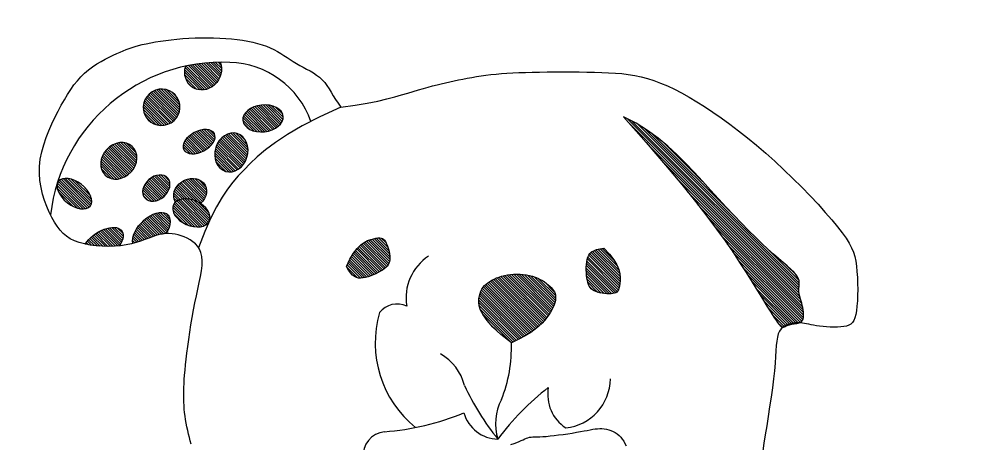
# Model space of a CAD drawing. Header units: millimetres. Extents: x 30176 to 68715, y 55479 to 72995.
# Drawn here: x 48033.7 to 48409.3, y 57628.6 to 57794 of the extents above; entities that cross this region are included whole.
import ezdxf

# ---------------------------------------------------------------- set-up
doc = ezdxf.new("R2010")
doc.units = ezdxf.units.MM

# ---------------------------------------------------------------- blocks, each defined once
blk = doc.blocks.new('A$C7F2A1D0A')
for p, q in [((1243.39, 893.7), (1245.54, 893.96)), ((1245.54, 893.96), (1247.77, 894.2)), ((1247.77, 894.2), (1250.07, 894.39)), ((1250.07, 894.39), (1252.42, 894.55)), ((1252.42, 894.55), (1254.81, 894.66)), ((1254.81, 894.66), (1257.22, 894.72)), ((1257.22, 894.72), (1259.64, 894.73)), ((1259.64, 894.73), (1262.04, 894.69)), ((1262.04, 894.69), (1264.42, 894.61)), ((1264.42, 894.61), (1266.75, 894.47)), ((1266.75, 894.47), (1269.03, 894.28)), ((1269.03, 894.28), (1271.23, 894.03)), ((1271.23, 894.03), (1273.34, 893.73)), ((1226.85, 889.66), (1228.02, 890.13)), ((1228.02, 890.13), (1229.17, 890.57)), ((1229.17, 890.57), (1230.33, 890.97)), ((1230.33, 890.97), (1231.55, 891.34)), ((1231.55, 891.34), (1232.85, 891.7)), ((1232.85, 891.7), (1234.27, 892.06)), ((1234.27, 892.06), (1235.84, 892.41)), ((1235.84, 892.41), (1237.55, 892.75)), ((1237.55, 892.75), (1239.38, 893.08)), ((1239.38, 893.08), (1241.34, 893.4)), ((1241.34, 893.4), (1243.39, 893.7)), ((1273.34, 893.73), (1275.38, 893.37)), ((1275.38, 893.37), (1277.32, 892.96)), ((1277.32, 892.96), (1279.17, 892.5)), ((1279.17, 892.5), (1280.92, 891.98)), ((1280.92, 891.98), (1282.58, 891.4)), ((1282.58, 891.4), (1284.12, 890.77)), ((1284.12, 890.77), (1285.56, 890.09)), ((1285.56, 890.09), (1286.91, 889.36)), ((1218.2, 885.49), (1219.82, 886.38)), ((1219.82, 886.38), (1221.4, 887.18)), ((1221.4, 887.18), (1222.91, 887.9)), ((1222.91, 887.9), (1224.33, 888.55)), ((1224.33, 888.55), (1225.63, 889.13)), ((1225.63, 889.13), (1226.85, 889.66)), ((1286.91, 889.36), (1288.2, 888.6)), ((1288.2, 888.6), (1289.43, 887.82)), ((1289.43, 887.82), (1290.64, 887.03)), ((1290.64, 887.03), (1291.84, 886.23)), ((1213.34, 882.25), (1214.93, 883.44)), ((1214.93, 883.44), (1216.56, 884.52)), ((1216.56, 884.52), (1218.2, 885.49)), ((1259.44, 874.68), (1251.03, 883.09)), ((1260.17, 874.94), (1251.41, 883.7)), ((1260.83, 875.26), (1252.22, 883.87)), ((1261.45, 875.63), (1253.05, 884.03)), ((1262.02, 876.05), (1253.89, 884.18)), ((1262.55, 876.51), (1254.73, 884.32)), ((1263.03, 877.01), (1255.59, 884.46)), ((1263.48, 877.56), (1256.45, 884.58)), ((1263.88, 878.14), (1257.33, 884.69)), ((1264.23, 878.77), (1258.21, 884.8)), ((1264.54, 879.45), (1259.11, 884.89)), ((1264.8, 880.19), (1260.02, 884.97)), ((1264.99, 880.98), (1260.94, 885.04)), ((1265.11, 881.85), (1261.87, 885.09)), ((1265.13, 882.81), (1262.81, 885.14)), ((1265.01, 883.93), (1263.77, 885.17)), ((1291.84, 886.23), (1293.05, 885.45)), ((1293.05, 885.45), (1294.3, 884.69)), ((1294.3, 884.69), (1295.6, 883.96)), ((1295.6, 883.96), (1296.93, 883.24)), ((1296.93, 883.24), (1298.27, 882.53)), ((1208.98, 877.99), (1210.35, 879.53)), ((1210.35, 879.53), (1211.8, 880.95)), ((1211.8, 880.95), (1213.34, 882.25)), ((1257.77, 874.38), (1250.81, 881.33)), ((1256.76, 874.39), (1250.87, 880.28)), ((1258.65, 874.48), (1250.88, 882.25)), ((1255.54, 874.62), (1251.15, 879.02)), ((1298.27, 882.53), (1299.6, 881.79)), ((1299.6, 881.79), (1300.89, 881.02)), ((1300.89, 881.02), (1302.14, 880.2)), ((1302.14, 880.2), (1303.3, 879.3)), ((1303.3, 879.3), (1304.37, 878.32)), ((1359.09, 878.61), (1360.82, 878.96)), ((1360.82, 878.96), (1362.59, 879.29)), ((1362.59, 879.29), (1364.39, 879.6)), ((1364.39, 879.6), (1366.23, 879.88)), ((1366.23, 879.88), (1368.11, 880.14)), ((1368.11, 880.14), (1370.04, 880.37)), ((1370.04, 880.37), (1372.03, 880.57)), ((1372.03, 880.57), (1374.1, 880.75)), ((1374.1, 880.75), (1376.26, 880.9)), ((1376.26, 880.9), (1378.52, 881.03)), ((1378.52, 881.03), (1380.91, 881.13)), ((1380.91, 881.13), (1383.44, 881.22)), ((1383.44, 881.22), (1386.12, 881.29)), ((1386.12, 881.29), (1388.96, 881.34)), ((1388.96, 881.34), (1391.93, 881.38)), ((1391.93, 881.38), (1395, 881.4)), ((1395, 881.4), (1398.12, 881.41)), ((1398.12, 881.41), (1401.25, 881.4)), ((1401.25, 881.4), (1404.36, 881.38)), ((1404.36, 881.38), (1407.41, 881.34)), ((1407.41, 881.34), (1410.36, 881.29)), ((1410.36, 881.29), (1413.18, 881.22)), ((1413.18, 881.22), (1415.88, 881.11)), ((1415.88, 881.11), (1418.5, 880.96)), ((1418.5, 880.96), (1421.04, 880.74)), ((1421.04, 880.74), (1423.54, 880.43)), ((1423.54, 880.43), (1426.02, 880.02)), ((1426.02, 880.02), (1428.49, 879.5)), ((1428.49, 879.5), (1430.99, 878.83)), ((1430.99, 878.83), (1433.53, 878.02)), ((1206.39, 874.54), (1207.66, 876.32)), ((1207.66, 876.32), (1208.98, 877.99)), ((1253.63, 875.55), (1252.11, 877.07)), ((1304.37, 878.32), (1305.32, 877.24)), ((1305.32, 877.24), (1306.19, 876.07)), ((1306.19, 876.07), (1307.01, 874.81)), ((1343.73, 875.01), (1345.57, 875.5)), ((1345.57, 875.5), (1347.33, 875.96)), ((1347.33, 875.96), (1349.04, 876.38)), ((1349.04, 876.38), (1350.72, 876.78)), ((1350.72, 876.78), (1352.37, 877.16)), ((1352.37, 877.16), (1354.03, 877.52)), ((1354.03, 877.52), (1355.69, 877.89)), ((1355.69, 877.89), (1357.38, 878.26)), ((1357.38, 878.26), (1359.09, 878.61)), ((1433.53, 878.02), (1436.13, 877.05)), ((1436.13, 877.05), (1438.78, 875.93)), ((1438.78, 875.93), (1441.51, 874.64)), ((1203.94, 870.58), (1205.16, 872.62)), ((1205.16, 872.62), (1206.39, 874.54)), ((1245.7, 861.74), (1235.88, 871.57)), ((1246.27, 862.16), (1236.3, 872.13)), ((1246.8, 862.62), (1236.78, 872.64)), ((1247.27, 863.14), (1237.3, 873.1)), ((1247.7, 863.7), (1237.88, 873.52)), ((1248.08, 864.31), (1238.5, 873.89)), ((1248.4, 864.97), (1239.18, 874.2)), ((1248.66, 865.7), (1239.91, 874.44)), ((1248.85, 866.5), (1240.73, 874.62)), ((1248.94, 867.39), (1241.63, 874.71)), ((1248.92, 868.41), (1242.66, 874.67)), ((1248.68, 869.63), (1243.89, 874.42)), ((1247.88, 871.42), (1245.7, 873.6)), ((1307.01, 874.81), (1307.82, 873.49)), ((1307.82, 873.49), (1308.65, 872.1)), ((1308.65, 872.1), (1309.53, 870.67)), ((1329.5, 870.87), (1332.57, 871.67)), ((1332.57, 871.67), (1335.24, 872.44)), ((1335.24, 872.44), (1337.62, 873.17)), ((1337.62, 873.17), (1339.78, 873.84)), ((1339.78, 873.84), (1341.81, 874.46)), ((1341.81, 874.46), (1343.73, 875.01)), ((1441.51, 874.64), (1444.31, 873.2)), ((1444.31, 873.2), (1447.2, 871.59)), ((1447.2, 871.59), (1450.18, 869.81)), ((1201.51, 866.1), (1202.73, 868.41)), ((1202.73, 868.41), (1203.94, 870.58)), ((1241.94, 860.56), (1234.64, 867.87)), ((1242.85, 860.65), (1234.73, 868.76)), ((1243.66, 860.82), (1234.92, 869.56)), ((1244.4, 861.07), (1235.18, 870.29)), ((1245.08, 861.38), (1235.5, 870.96)), ((1285.75, 859.23), (1277.38, 867.61)), ((1286.38, 859.59), (1278.08, 867.89)), ((1286.97, 860), (1278.83, 868.13)), ((1287.5, 860.44), (1279.63, 868.32)), ((1287.99, 860.94), (1280.48, 868.46)), ((1288.42, 861.5), (1281.38, 868.54)), ((1288.78, 862.13), (1282.36, 868.55)), ((1289.05, 862.85), (1283.43, 868.47)), ((1289.16, 863.73), (1284.65, 868.24)), ((1288.97, 864.91), (1286.18, 867.7)), ((1311.61, 867.71), (1303.37, 863.89)), ((1309.53, 870.67), (1310.51, 869.2)), ((1310.51, 869.2), (1311.61, 867.71)), ((1311.61, 867.71), (1317.11, 868.47)), ((1317.11, 868.47), (1321.86, 869.25)), ((1321.86, 869.25), (1325.97, 870.06)), ((1325.97, 870.06), (1329.5, 870.87)), ((1450.18, 869.81), (1453.26, 867.87)), ((1453.26, 867.87), (1456.44, 865.77)), ((1200.27, 863.67), (1201.51, 866.1)), ((1240.91, 860.6), (1234.67, 866.85)), ((1239.68, 860.85), (1234.9, 865.62)), ((1237.86, 861.68), (1235.72, 863.82)), ((1280.03, 858.04), (1273.74, 864.33)), ((1281.03, 858.03), (1274.09, 864.97)), ((1281.94, 858.1), (1274.5, 865.54)), ((1282.8, 858.23), (1274.98, 866.05)), ((1283.61, 858.42), (1275.51, 866.51)), ((1284.36, 858.64), (1276.09, 866.92)), ((1285.08, 858.92), (1276.71, 867.28)), ((1303.37, 863.89), (1296.49, 860.34)), ((1421.67, 863.92), (1430.49, 853.85)), ((1426.54, 861.4), (1421.67, 863.92)), ((1456.44, 865.77), (1459.72, 863.49)), ((1197.89, 858.5), (1199.06, 861.13)), ((1199.06, 861.13), (1200.27, 863.67)), ((1277.68, 858.41), (1273.42, 862.67)), ((1278.94, 858.14), (1273.5, 863.58)), ((1276.04, 859.07), (1273.73, 861.38)), ((1296.49, 860.34), (1290.79, 857.04)), ((1489.95, 796.31), (1423.04, 863.21)), ((1490.05, 795.21), (1423.98, 861.29)), ((1489.99, 797.25), (1425.1, 862.14)), ((1431.01, 858.61), (1426.54, 861.4)), ((1490.07, 798.16), (1427.32, 860.91)), ((1459.72, 863.49), (1463.08, 861.06)), ((1463.08, 861.06), (1466.5, 858.47)), ((1196.83, 855.79), (1197.89, 858.5)), ((1258.57, 850.85), (1252.78, 856.64)), ((1259.18, 851.22), (1253.35, 857.06)), ((1259.76, 851.63), (1253.94, 857.45)), ((1260.31, 852.07), (1254.57, 857.81)), ((1260.82, 852.55), (1255.24, 858.13)), ((1261.29, 853.07), (1255.94, 858.42)), ((1261.72, 853.63), (1256.69, 858.65)), ((1262.09, 854.25), (1257.5, 858.84)), ((1262.39, 854.93), (1258.37, 858.95)), ((1262.59, 855.72), (1259.35, 858.96)), ((1262.56, 856.74), (1260.56, 858.74)), ((1274.8, 847.46), (1265.95, 856.31)), ((1275.06, 848.19), (1266.54, 856.71)), ((1275.26, 848.98), (1267.19, 857.05)), ((1275.4, 849.83), (1267.9, 857.33)), ((1275.46, 850.76), (1268.69, 857.53)), ((1275.4, 851.8), (1269.59, 857.62)), ((1275.17, 853.02), (1270.66, 857.53)), ((1274.5, 854.68), (1272.19, 856.99)), ((1290.79, 857.04), (1286.09, 853.95)), ((1490.11, 799.1), (1429.94, 859.28)), ((1435.12, 855.62), (1431.01, 858.61)), ((1465.1, 825.11), (1433.15, 857.05)), ((1466.5, 858.47), (1469.98, 855.72)), ((1195.12, 850.22), (1195.89, 853.02)), ((1195.89, 853.02), (1196.83, 855.79)), ((1230.99, 843.86), (1222.19, 852.65)), ((1231.34, 844.49), (1222.82, 853.01)), ((1231.64, 845.18), (1223.5, 853.32)), ((1231.89, 845.92), (1224.23, 853.58)), ((1232.07, 846.72), (1225.03, 853.77)), ((1232.17, 847.61), (1225.91, 853.88)), ((1232.15, 848.62), (1226.91, 853.86)), ((1231.91, 849.85), (1228.13, 853.63)), ((1253.99, 849.5), (1250.31, 853.18)), ((1254.91, 849.57), (1250.57, 853.91)), ((1255.74, 849.73), (1250.91, 854.56)), ((1256.51, 849.94), (1251.31, 855.14)), ((1257.24, 850.2), (1251.76, 855.68)), ((1257.92, 850.51), (1252.25, 856.18)), ((1272.34, 844), (1263.32, 853.01)), ((1272.86, 844.47), (1263.66, 853.67)), ((1273.33, 844.98), (1264.03, 854.28)), ((1273.76, 845.54), (1264.45, 854.85)), ((1274.15, 846.14), (1264.91, 855.38)), ((1274.5, 846.78), (1265.41, 855.87)), ((1286.09, 853.95), (1282.23, 851.06)), ((1430.49, 853.85), (1437.99, 845.11)), ((1490.32, 793.95), (1430.87, 853.41)), ((1438.95, 852.44), (1435.12, 855.62)), ((1452.47, 838.72), (1437.78, 853.41)), ((1469.98, 855.72), (1473.5, 852.83)), ((1473.5, 852.83), (1477.05, 849.79)), ((1194.56, 847.41), (1195.12, 850.22)), ((1227.42, 840.51), (1218.9, 849.02)), ((1228.05, 840.87), (1219.25, 849.66)), ((1228.64, 841.27), (1219.65, 850.26)), ((1229.18, 841.71), (1220.08, 850.81)), ((1229.69, 842.19), (1220.55, 851.33)), ((1230.16, 842.7), (1221.06, 851.81)), ((1230.6, 843.26), (1221.61, 852.25)), ((1252.93, 849.58), (1250.2, 852.31)), ((1251.36, 850.16), (1250.59, 850.93)), ((1268.94, 842.46), (1262.49, 848.91)), ((1269.76, 842.62), (1262.51, 849.87)), ((1270.5, 842.87), (1262.62, 850.75)), ((1271.17, 843.19), (1262.8, 851.56)), ((1271.78, 843.57), (1263.04, 852.31)), ((1282.23, 851.06), (1279.02, 848.33)), ((1442.53, 849.14), (1438.95, 852.44)), ((1445.93, 845.74), (1442.53, 849.14)), ((1477.05, 849.79), (1480.61, 846.61)), ((1194.25, 844.59), (1194.56, 847.41)), ((1224.34, 839.64), (1218.07, 845.91)), ((1225.22, 839.75), (1218.17, 846.8)), ((1226.01, 839.94), (1218.35, 847.6)), ((1226.74, 840.2), (1218.6, 848.34)), ((1267.99, 842.42), (1262.59, 847.82)), ((1266.8, 842.62), (1262.93, 846.49)), ((1276.31, 845.74), (1273.9, 843.27)), ((1279.02, 848.33), (1276.31, 845.74)), ((1490.71, 792.58), (1436.82, 846.46)), ((1437.99, 845.11), (1444.32, 837.54)), ((1449.19, 842.29), (1445.93, 845.74)), ((1480.61, 846.61), (1484.16, 843.3)), ((1194.21, 841.8), (1194.25, 844.59)), ((1194.42, 839.06), (1194.21, 841.8)), ((1223.34, 839.65), (1218.09, 844.9)), ((1222.12, 839.88), (1218.33, 843.67)), ((1273.9, 843.27), (1271.66, 840.87)), ((1452.38, 838.82), (1449.19, 842.29)), ((1484.16, 843.3), (1487.66, 839.91)), ((1194.85, 836.37), (1194.42, 839.06)), ((1211.28, 828), (1201.25, 838.03)), ((1212.18, 828.09), (1201.59, 838.68)), ((1212.94, 828.32), (1202.06, 839.19)), ((1213.56, 828.68), (1202.67, 839.57)), ((1214.05, 829.18), (1203.41, 839.82)), ((1214.41, 829.81), (1204.29, 839.93)), ((1214.59, 830.61), (1205.33, 839.88)), ((1214.56, 831.63), (1206.59, 839.6)), ((1214.18, 833), (1208.2, 838.98)), ((1241.1, 831.76), (1235.27, 837.6)), ((1241.73, 832.12), (1235.66, 838.2)), ((1242.31, 832.53), (1236.1, 838.74)), ((1242.84, 832.99), (1236.59, 839.25)), ((1243.33, 833.49), (1237.11, 839.7)), ((1243.78, 834.03), (1237.69, 840.12)), ((1244.18, 834.62), (1238.31, 840.48)), ((1244.52, 835.27), (1238.99, 840.79)), ((1244.8, 835.97), (1239.73, 841.04)), ((1244.99, 836.77), (1240.55, 841.2)), ((1245.06, 837.69), (1241.51, 841.24)), ((1244.84, 838.89), (1242.74, 840.99)), ((1256.01, 830.69), (1248.76, 837.93)), ((1257.25, 830.43), (1249.31, 838.38)), ((1257.73, 830.94), (1249.89, 838.78)), ((1258.16, 831.5), (1250.53, 839.13)), ((1258.54, 832.11), (1251.22, 839.43)), ((1258.86, 832.78), (1251.96, 839.68)), ((1259.11, 833.51), (1252.78, 839.85)), ((1259.28, 834.34), (1253.68, 839.93)), ((1259.3, 835.3), (1254.72, 839.88)), ((1259.06, 836.53), (1256.02, 839.57)), ((1269.51, 838.39), (1267.42, 835.67)), ((1271.66, 840.87), (1269.51, 838.39)), ((1491.1, 791.2), (1442.04, 840.26)), ((1444.32, 837.54), (1449.64, 830.97)), ((1455.53, 835.39), (1452.38, 838.82)), ((1487.66, 839.91), (1491.07, 836.49)), ((1195.47, 833.78), (1194.85, 836.37)), ((1196.22, 831.3), (1195.47, 833.78)), ((1210.22, 828.08), (1201.09, 837.2)), ((1208.92, 828.38), (1201.15, 836.15)), ((1207.24, 829.08), (1201.6, 834.72)), ((1212.56, 835.62), (1211.06, 837.11)), ((1237.87, 831.04), (1234.42, 834.5)), ((1238.84, 831.06), (1234.47, 835.43)), ((1239.68, 831.22), (1234.66, 836.24)), ((1240.42, 831.46), (1234.93, 836.95)), ((1249.06, 831.71), (1246.58, 834.19)), ((1249.87, 831.89), (1246.79, 834.97)), ((1250.78, 831.96), (1247.07, 835.68)), ((1251.8, 831.93), (1247.42, 836.32)), ((1252.95, 831.77), (1247.82, 836.91)), ((1254.3, 831.41), (1248.27, 837.44)), ((1267.42, 835.67), (1265.33, 832.56)), ((1491.4, 789.91), (1446.64, 834.68)), ((1458.64, 832.01), (1455.53, 835.39)), ((1491.07, 836.49), (1494.34, 833.11)), ((1197.1, 828.94), (1196.22, 831.3)), ((1236.59, 831.34), (1234.68, 833.25)), ((1248.33, 831.45), (1246.5, 833.29)), ((1247.69, 831.11), (1246.6, 832.2)), ((1255.82, 821), (1246.68, 830.14)), ((1256.75, 821.06), (1247.13, 830.67)), ((1257.58, 821.22), (1247.69, 831.11)), ((1258.32, 821.46), (1248.33, 831.45)), ((1258.98, 821.79), (1249.06, 831.71)), ((1259.55, 822.21), (1249.87, 831.89)), ((1260.02, 822.72), (1250.78, 831.96)), ((1260.39, 823.34), (1251.8, 831.93)), ((1260.62, 824.1), (1252.95, 831.77)), ((1260.66, 825.05), (1254.3, 831.41)), ((1260.34, 826.36), (1256.01, 830.69)), ((1265.33, 832.56), (1263.21, 828.89)), ((1449.64, 830.97), (1454.13, 825.22)), ((1461.7, 828.72), (1458.64, 832.01)), ((1494.34, 833.11), (1497.41, 829.82)), ((1198.05, 826.74), (1197.1, 828.94)), ((1199.05, 824.72), (1198.05, 826.74)), ((1244.8, 821.15), (1239.6, 826.36)), ((1245, 821.94), (1240.38, 826.56)), ((1245.12, 822.81), (1241.25, 826.68)), ((1245.1, 823.82), (1242.26, 826.65)), ((1253.6, 821.25), (1246.13, 828.72)), ((1252.2, 821.65), (1246.13, 827.72)), ((1254.78, 821.05), (1246.33, 829.5)), ((1250.38, 822.49), (1246.57, 826.29)), ((1263.21, 828.89), (1261.01, 824.49)), ((1491.61, 788.71), (1450.66, 829.67)), ((1464.68, 825.55), (1461.7, 828.72)), ((1497.41, 829.82), (1500.25, 826.69)), ((1500.25, 826.69), (1502.79, 823.75)), ((1200.07, 822.89), (1199.05, 824.72)), ((1201.12, 821.25), (1200.07, 822.89)), ((1239.48, 817.58), (1234.17, 822.89)), ((1240.25, 817.8), (1234.68, 823.37)), ((1241.02, 818.01), (1235.2, 823.84)), ((1241.85, 818.18), (1235.75, 824.28)), ((1242.71, 818.3), (1236.32, 824.7)), ((1243.53, 818.47), (1236.91, 825.09)), ((1243.9, 819.09), (1237.53, 825.46)), ((1244.24, 819.74), (1238.18, 825.8)), ((1244.54, 820.43), (1238.87, 826.1)), ((1244.52, 825.38), (1243.82, 826.08)), ((1261.01, 824.49), (1258.69, 819.21)), ((1454.13, 825.22), (1457.94, 820.13)), ((1491.73, 787.61), (1454.17, 825.17)), ((1467.57, 822.52), (1464.68, 825.55)), ((1470.35, 819.66), (1467.57, 822.52)), ((1502.79, 823.75), (1505, 821.09)), ((1202.24, 819.78), (1201.12, 821.25)), ((1203.45, 818.5), (1202.24, 819.78)), ((1222.83, 813.48), (1217.25, 819.07)), ((1223.78, 813.53), (1217.89, 819.42)), ((1224.69, 813.6), (1218.55, 819.74)), ((1225.47, 813.81), (1219.25, 820.03)), ((1225.85, 814.42), (1219.97, 820.3)), ((1226.19, 815.07), (1220.73, 820.53)), ((1226.49, 815.76), (1221.54, 820.71)), ((1226.72, 816.51), (1222.41, 820.82)), ((1226.86, 817.36), (1223.38, 820.84)), ((1226.79, 818.42), (1224.55, 820.66)), ((1234.41, 815.74), (1231.3, 818.84)), ((1235.14, 816), (1231.63, 819.5)), ((1235.86, 816.26), (1231.99, 820.13)), ((1236.58, 816.53), (1232.38, 820.73)), ((1237.3, 816.8), (1232.8, 821.3)), ((1238.02, 817.07), (1233.23, 821.85)), ((1238.75, 817.33), (1233.69, 822.38)), ((1258.69, 819.21), (1256.21, 812.88)), ((1491.76, 786.59), (1457.11, 821.24)), ((1457.94, 820.13), (1461.23, 815.53)), ((1473.01, 817), (1470.35, 819.66)), ((1505, 821.09), (1506.85, 818.72)), ((1204.78, 817.37), (1203.45, 818.5)), ((1206.24, 816.4), (1204.78, 817.37)), ((1207.87, 815.58), (1206.24, 816.4)), ((1209.7, 814.9), (1207.87, 815.58)), ((1214.56, 813.85), (1212.9, 815.51)), ((1215.69, 813.71), (1213.37, 816.03)), ((1216.79, 813.6), (1213.86, 816.53)), ((1217.85, 813.53), (1214.37, 817)), ((1218.9, 813.47), (1214.91, 817.46)), ((1219.9, 813.45), (1215.46, 817.89)), ((1220.91, 813.43), (1216.04, 818.3)), ((1221.88, 813.45), (1216.63, 818.7)), ((1231.41, 814.78), (1230.47, 815.72)), ((1232.18, 815), (1230.57, 816.61)), ((1232.93, 815.24), (1230.76, 817.41)), ((1233.68, 815.48), (1231.01, 818.15)), ((1233.64, 815.46), (1231.9, 814.91)), ((1235.26, 816.04), (1233.64, 815.46)), ((1236.78, 816.61), (1235.26, 816.04)), ((1238.21, 817.14), (1236.78, 816.61)), ((1239.58, 817.61), (1238.21, 817.14)), ((1240.89, 817.99), (1239.58, 817.61)), ((1242.17, 818.24), (1240.89, 817.99)), ((1243.42, 818.38), (1242.17, 818.24)), ((1244.65, 818.41), (1243.42, 818.38)), ((1245.86, 818.33), (1244.65, 818.41)), ((1247.05, 818.16), (1245.86, 818.33)), ((1248.23, 817.89), (1247.05, 818.16)), ((1249.4, 817.53), (1248.23, 817.89)), ((1250.57, 817.09), (1249.4, 817.53)), ((1251.74, 816.58), (1250.57, 817.09)), ((1252.88, 815.97), (1251.74, 816.58)), ((1253.97, 815.25), (1252.88, 815.97)), ((1254.96, 814.42), (1253.97, 815.25)), ((1320.71, 814.97), (1322.03, 815.65)), ((1329.92, 806.17), (1320.98, 815.11)), ((1330.28, 806.81), (1321.63, 815.45)), ((1322.03, 815.65), (1323.24, 816.11)), ((1330.52, 807.55), (1322.31, 815.76)), ((1330.65, 808.41), (1323.03, 816.03)), ((1323.24, 816.11), (1324.33, 816.4)), ((1330.66, 809.39), (1323.79, 816.26)), ((1324.33, 816.4), (1325.27, 816.61)), ((1330.55, 810.49), (1324.57, 816.46)), ((1325.27, 816.61), (1326.06, 816.73)), ((1330.3, 811.72), (1325.39, 816.63)), ((1326.06, 816.73), (1326.74, 816.75)), ((1329.91, 813.1), (1326.27, 816.74)), ((1326.74, 816.75), (1327.31, 816.68)), ((1327.31, 816.68), (1327.79, 816.51)), ((1329.24, 814.75), (1327.32, 816.68)), ((1327.79, 816.51), (1328.22, 816.22)), ((1328.22, 816.22), (1328.59, 815.83)), ((1328.59, 815.83), (1328.94, 815.31)), ((1328.94, 815.31), (1329.28, 814.68)), ((1491.69, 785.67), (1459.73, 817.64)), ((1461.23, 815.53), (1464.18, 811.24)), ((1475.52, 814.57), (1473.01, 817)), ((1506.85, 818.72), (1508.34, 816.62)), ((1508.34, 816.62), (1509.54, 814.7)), ((1211.73, 814.35), (1209.7, 814.9)), ((1213.93, 813.93), (1211.73, 814.35)), ((1212.17, 814.27), (1212.04, 814.4)), ((1213.39, 814.04), (1212.46, 814.97)), ((1216.26, 813.64), (1213.93, 813.93)), ((1218.65, 813.47), (1216.26, 813.64)), ((1221.07, 813.43), (1218.65, 813.47)), ((1223.47, 813.5), (1221.07, 813.43)), ((1225.79, 813.69), (1223.47, 813.5)), ((1227.98, 814), (1225.79, 813.69)), ((1230.02, 814.41), (1227.98, 814)), ((1231.9, 814.91), (1230.02, 814.41)), ((1230.63, 814.58), (1230.55, 814.66)), ((1255.84, 813.44), (1254.96, 814.42)), ((1256.57, 812.31), (1255.84, 813.44)), ((1257.13, 811.01), (1256.57, 812.31)), ((1316.52, 810.82), (1317.93, 812.63)), ((1325.36, 802.83), (1316.89, 811.3)), ((1326.02, 803.16), (1317.33, 811.85)), ((1326.65, 803.51), (1317.76, 812.41)), ((1317.93, 812.63), (1319.34, 813.99)), ((1327.28, 803.88), (1318.23, 812.92)), ((1327.88, 804.26), (1318.74, 813.41)), ((1328.46, 804.67), (1319.24, 813.89)), ((1319.34, 813.99), (1320.71, 814.97)), ((1329, 805.12), (1319.8, 814.32)), ((1329.49, 805.62), (1320.38, 814.73)), ((1329.28, 814.68), (1329.6, 813.94)), ((1329.6, 813.94), (1329.9, 813.14)), ((1329.9, 813.14), (1330.16, 812.28)), ((1330.16, 812.28), (1330.38, 811.4)), ((1330.38, 811.4), (1330.54, 810.52)), ((1408.61, 810.66), (1409.25, 811.25)), ((1409.25, 811.25), (1410.08, 811.75)), ((1420.36, 800.69), (1409.6, 811.46)), ((1410.08, 811.75), (1411.14, 812.15)), ((1420.34, 801.7), (1410.23, 811.81)), ((1420.22, 802.81), (1410.95, 812.08)), ((1411.14, 812.15), (1412.44, 812.46)), ((1419.9, 804.12), (1411.73, 812.29)), ((1412.44, 812.46), (1414.04, 812.67)), ((1419.3, 805.7), (1412.53, 812.47)), ((1418.14, 807.85), (1413.41, 812.58)), ((1414.04, 812.67), (1416.27, 810.36)), ((1491.49, 784.88), (1462.08, 814.29)), ((1464.18, 811.24), (1466.9, 807.13)), ((1477.88, 812.39), (1475.52, 814.57)), ((1489.95, 800.25), (1476.97, 813.23)), ((1480.06, 810.45), (1477.88, 812.39)), ((1509.54, 814.7), (1510.47, 812.91)), ((1510.47, 812.91), (1511.18, 811.18)), ((1257.49, 809.52), (1257.13, 811.01)), ((1257.61, 807.83), (1257.49, 809.52)), ((1257.54, 805.95), (1257.61, 807.83)), ((1313.83, 805.57), (1315.14, 808.49)), ((1320.99, 801.27), (1314.72, 807.55)), ((1321.78, 801.47), (1315.02, 808.23)), ((1315.14, 808.49), (1316.52, 810.82)), ((1322.54, 801.7), (1315.37, 808.87)), ((1323.28, 801.95), (1315.73, 809.49)), ((1323.99, 802.23), (1316.1, 810.11)), ((1324.68, 802.52), (1316.47, 810.73)), ((1330.63, 808.12), (1330.5, 807.45)), ((1330.54, 810.52), (1330.65, 809.66)), ((1330.68, 808.85), (1330.63, 808.12)), ((1330.65, 809.66), (1330.68, 808.85)), ((1407.36, 807.37), (1407.54, 808.32)), ((1419.25, 795.88), (1407.42, 807.7)), ((1407.54, 808.32), (1407.79, 809.19)), ((1419.63, 796.48), (1407.59, 808.52)), ((1407.79, 809.19), (1408.14, 809.97)), ((1419.89, 797.21), (1407.83, 809.28)), ((1420.08, 798.01), (1408.13, 809.96)), ((1408.14, 809.97), (1408.61, 810.66)), ((1420.22, 798.86), (1408.53, 810.54)), ((1420.32, 799.75), (1409.02, 811.04)), ((1416.27, 810.36), (1417.92, 808.22)), ((1417.92, 808.22), (1419.08, 806.24)), ((1491.15, 784.24), (1464.24, 811.15)), ((1490.59, 783.81), (1466.19, 808.21)), ((1482.06, 808.72), (1480.06, 810.45)), ((1483.86, 807.19), (1482.06, 808.72)), ((1511.18, 811.18), (1511.71, 809.45)), ((1511.71, 809.45), (1512.09, 807.65)), ((1512.09, 807.65), (1512.37, 805.71)), ((1256.93, 801.68), (1257.3, 803.89)), ((1257.3, 803.89), (1257.54, 805.95)), ((1314.61, 804.16), (1313.83, 805.57)), ((1318.13, 801.17), (1313.95, 805.35)), ((1319.24, 801.05), (1314.1, 806.18)), ((1320.15, 801.12), (1314.41, 806.87)), ((1315.38, 803.06), (1314.61, 804.16)), ((1327.02, 803.72), (1326.15, 803.23)), ((1327.81, 804.21), (1327.02, 803.72)), ((1328.51, 804.71), (1327.81, 804.21)), ((1329.1, 805.21), (1328.51, 804.71)), ((1329.59, 805.72), (1329.1, 805.21)), ((1329.98, 806.26), (1329.59, 805.72)), ((1330.29, 806.83), (1329.98, 806.26)), ((1330.5, 807.45), (1330.29, 806.83)), ((1407.18, 805.29), (1407.24, 806.35)), ((1407.18, 804.21), (1407.18, 805.29)), ((1417.18, 794.98), (1407.18, 804.98)), ((1407.22, 803.13), (1407.18, 804.21)), ((1416.25, 794.92), (1407.18, 803.99)), ((1418.02, 795.13), (1407.22, 805.93)), ((1407.24, 806.35), (1407.36, 807.37)), ((1418.71, 795.42), (1407.3, 806.84)), ((1419.08, 806.24), (1419.82, 804.43)), ((1419.82, 804.43), (1420.23, 802.79)), ((1466.9, 807.13), (1469.44, 803.2)), ((1489.86, 783.55), (1468.04, 805.37)), ((1485.45, 805.82), (1483.86, 807.19)), ((1489.05, 802.14), (1484.91, 806.28)), ((1486.81, 804.59), (1485.45, 805.82)), ((1487.94, 803.5), (1486.81, 804.59)), ((1512.37, 805.71), (1512.59, 803.6)), ((1256.45, 799.31), (1256.93, 801.68)), ((1316.14, 802.23), (1315.38, 803.06)), ((1316.91, 801.64), (1316.14, 802.23)), ((1317.7, 801.27), (1316.91, 801.64)), ((1318.51, 801.08), (1317.7, 801.27)), ((1319.37, 801.04), (1318.51, 801.08)), ((1320.26, 801.13), (1319.37, 801.04)), ((1321.22, 801.32), (1320.26, 801.13)), ((1322.21, 801.59), (1321.22, 801.32)), ((1323.22, 801.92), (1322.21, 801.59)), ((1324.22, 802.32), (1323.22, 801.92)), ((1325.21, 802.76), (1324.22, 802.32)), ((1326.15, 803.23), (1325.21, 802.76)), ((1369.63, 799.77), (1370.43, 800.25)), ((1388.54, 782.13), (1370.42, 800.25)), ((1370.43, 800.25), (1371.29, 800.7)), ((1389.05, 782.6), (1371.07, 800.59)), ((1371.29, 800.7), (1372.21, 801.11)), ((1389.56, 783.09), (1371.74, 800.9)), ((1372.21, 801.11), (1373.19, 801.48)), ((1390.05, 783.58), (1372.43, 801.2)), ((1390.52, 784.1), (1373.15, 801.47)), ((1373.19, 801.48), (1374.22, 801.8)), ((1390.99, 784.62), (1373.9, 801.71)), ((1374.22, 801.8), (1375.3, 802.07)), ((1391.42, 785.17), (1374.68, 801.92)), ((1375.3, 802.07), (1376.44, 802.29)), ((1391.86, 785.73), (1375.48, 802.11)), ((1392.27, 786.3), (1376.31, 802.26)), ((1376.44, 802.29), (1377.63, 802.44)), ((1392.68, 786.88), (1377.18, 802.38)), ((1377.63, 802.44), (1378.86, 802.54)), ((1393.07, 787.48), (1378.07, 802.48)), ((1378.86, 802.54), (1380.11, 802.57)), ((1393.44, 788.1), (1378.99, 802.54)), ((1393.8, 788.72), (1379.96, 802.57)), ((1380.11, 802.57), (1381.37, 802.54)), ((1394.13, 789.38), (1380.96, 802.55)), ((1381.37, 802.54), (1382.63, 802.45)), ((1394.44, 790.06), (1382, 802.5)), ((1382.63, 802.45), (1383.86, 802.3)), ((1394.72, 790.77), (1383.09, 802.39)), ((1383.86, 802.3), (1385.05, 802.08)), ((1394.96, 791.51), (1384.25, 802.23)), ((1385.05, 802.08), (1386.2, 801.79)), ((1395.15, 792.32), (1385.5, 801.97)), ((1386.2, 801.79), (1387.28, 801.44)), ((1395.24, 793.21), (1386.88, 801.57)), ((1387.28, 801.44), (1388.29, 801.04)), ((1388.29, 801.04), (1389.24, 800.58)), ((1395.19, 794.25), (1388.5, 800.94)), ((1389.24, 800.58), (1390.12, 800.09)), ((1390.12, 800.09), (1390.93, 799.57)), ((1407.31, 802.08), (1407.22, 803.13)), ((1415.26, 794.93), (1407.24, 802.95)), ((1407.44, 801.09), (1407.31, 802.08)), ((1414.18, 795.01), (1407.34, 801.86)), ((1407.61, 800.17), (1407.44, 801.09)), ((1413.02, 795.19), (1407.51, 800.7)), ((1407.81, 799.35), (1407.61, 800.17)), ((1420.35, 800.02), (1420.22, 798.9)), ((1420.23, 802.79), (1420.37, 801.32)), ((1420.37, 801.32), (1420.35, 800.02)), ((1469.44, 803.2), (1471.77, 799.51)), ((1489.02, 783.41), (1469.81, 802.61)), ((1488.81, 802.5), (1487.94, 803.5)), ((1489.42, 801.58), (1488.81, 802.5)), ((1489.82, 800.74), (1489.42, 801.58)), ((1490.04, 799.95), (1489.82, 800.74)), ((1512.59, 803.6), (1512.74, 801.35)), ((1512.74, 801.35), (1512.83, 799.02)), ((1255.33, 794.18), (1255.9, 796.81)), ((1255.9, 796.81), (1256.45, 799.31)), ((1366.13, 795.98), (1366.54, 796.77)), ((1383.91, 778.85), (1366.35, 796.42)), ((1366.54, 796.77), (1367.02, 797.48)), ((1384.52, 779.23), (1366.72, 797.04)), ((1367.02, 797.48), (1367.57, 798.12)), ((1385.13, 779.61), (1367.13, 797.61)), ((1367.57, 798.12), (1368.2, 798.71)), ((1385.73, 780), (1367.59, 798.14)), ((1386.31, 780.41), (1368.1, 798.62)), ((1368.2, 798.71), (1368.88, 799.25)), ((1386.89, 780.82), (1368.64, 799.06)), ((1368.88, 799.25), (1369.63, 799.77)), ((1387.45, 781.24), (1369.21, 799.48)), ((1387.99, 781.69), (1369.81, 799.88)), ((1394.72, 795.71), (1390.73, 799.7)), ((1390.93, 799.57), (1391.68, 799.02)), ((1391.68, 799.02), (1392.36, 798.47)), ((1392.36, 798.47), (1392.98, 797.91)), ((1392.98, 797.91), (1393.53, 797.36)), ((1393.53, 797.36), (1394.01, 796.8)), ((1394.01, 796.8), (1394.42, 796.24)), ((1394.42, 796.24), (1394.75, 795.66)), ((1411.72, 795.5), (1407.79, 799.43)), ((1408.06, 798.61), (1407.81, 799.35)), ((1408.35, 797.97), (1408.06, 798.61)), ((1408.7, 797.4), (1408.35, 797.97)), ((1410.01, 796.23), (1408.49, 797.74)), ((1409.12, 796.91), (1408.7, 797.4)), ((1409.62, 796.48), (1409.12, 796.91)), ((1410.19, 796.11), (1409.62, 796.48)), ((1419.66, 796.54), (1419.38, 796.03)), ((1419.88, 797.17), (1419.66, 796.54)), ((1420.07, 797.95), (1419.88, 797.17)), ((1420.22, 798.9), (1420.07, 797.95)), ((1488.14, 783.3), (1471.49, 799.94)), ((1471.77, 799.51), (1473.89, 796.08)), ((1487.31, 783.14), (1473.12, 797.33)), ((1489.94, 796.43), (1489.97, 797.11)), ((1489.98, 795.73), (1489.94, 796.43)), ((1489.97, 797.11), (1490.04, 797.79)), ((1490.12, 799.2), (1490.04, 799.95)), ((1490.04, 797.79), (1490.1, 798.49)), ((1490.1, 798.49), (1490.12, 799.2)), ((1512.83, 799.02), (1512.86, 796.67)), ((1512.86, 796.67), (1512.83, 794.38)), ((1254.75, 791.45), (1255.33, 794.18)), ((1365.33, 791.7), (1365.38, 792.97)), ((1380.72, 777.11), (1365.36, 792.47)), ((1365.38, 792.97), (1365.55, 794.09)), ((1381.37, 777.45), (1365.44, 793.37)), ((1365.55, 794.09), (1365.8, 795.09)), ((1382.01, 777.79), (1365.58, 794.22)), ((1382.65, 778.14), (1365.78, 795.01)), ((1365.8, 795.09), (1366.13, 795.98)), ((1383.29, 778.48), (1366.04, 795.74)), ((1394.75, 795.66), (1395, 795.06)), ((1395, 795.06), (1395.17, 794.43)), ((1395.24, 793.04), (1395.14, 792.27)), ((1395.17, 794.43), (1395.25, 793.76)), ((1395.25, 793.76), (1395.24, 793.04)), ((1410.86, 795.79), (1410.19, 796.11)), ((1411.62, 795.53), (1410.86, 795.79)), ((1412.45, 795.3), (1411.62, 795.53)), ((1413.33, 795.13), (1412.45, 795.3)), ((1414.23, 795.01), (1413.33, 795.13)), ((1415.13, 794.93), (1414.23, 795.01)), ((1415.99, 794.91), (1415.13, 794.93)), ((1416.79, 794.94), (1415.99, 794.91)), ((1417.5, 795.02), (1416.79, 794.94)), ((1418.11, 795.15), (1417.5, 795.02)), ((1418.62, 795.36), (1418.11, 795.15)), ((1419.04, 795.64), (1418.62, 795.36)), ((1419.38, 796.03), (1419.04, 795.64)), ((1473.89, 796.08), (1475.81, 792.95)), ((1486.52, 782.94), (1474.7, 794.75)), ((1475.81, 792.95), (1477.5, 790.18)), ((1490.08, 795.02), (1489.98, 795.73)), ((1490.23, 794.3), (1490.08, 795.02)), ((1490.43, 793.56), (1490.23, 794.3)), ((1490.64, 792.8), (1490.43, 793.56)), ((1490.87, 792.03), (1490.64, 792.8)), ((1512.83, 794.38), (1512.74, 792.18)), ((1254.19, 788.63), (1254.75, 791.45)), ((1365.49, 790.26), (1365.33, 791.7)), ((1380.05, 776.79), (1365.35, 791.49)), ((1379.38, 776.47), (1365.48, 790.37)), ((1365.99, 788.6), (1365.49, 790.26)), ((1378.71, 776.15), (1365.88, 788.99)), ((1393.81, 788.73), (1393.24, 787.74)), ((1394.28, 789.68), (1393.81, 788.73)), ((1394.66, 790.59), (1394.28, 789.68)), ((1394.95, 791.46), (1394.66, 790.59)), ((1395.14, 792.27), (1394.95, 791.46)), ((1485.77, 782.7), (1476.27, 792.2)), ((1477.5, 790.18), (1478.98, 787.81)), ((1485.06, 782.42), (1477.84, 789.64)), ((1491.09, 791.23), (1490.87, 792.03)), ((1491.3, 790.42), (1491.09, 791.23)), ((1491.47, 789.59), (1491.3, 790.42)), ((1491.61, 788.75), (1491.47, 789.59)), ((1491.71, 787.93), (1491.61, 788.75)), ((1512.59, 790.16), (1512.37, 788.37)), ((1512.74, 792.18), (1512.59, 790.16)), ((1253.19, 782.86), (1253.68, 785.75)), ((1253.68, 785.75), (1254.19, 788.63)), ((1366.96, 786.69), (1365.99, 788.6)), ((1378.04, 775.83), (1366.73, 787.14)), ((1368.52, 784.5), (1366.96, 786.69)), ((1391.81, 785.66), (1390.95, 784.57)), ((1392.57, 786.72), (1391.81, 785.66)), ((1393.24, 787.74), (1392.57, 786.72)), ((1478.98, 787.81), (1480.22, 785.86)), ((1484.39, 782.1), (1479.49, 787.01)), ((1480.22, 785.86), (1481.24, 784.37)), ((1491.4, 784.63), (1491.58, 785.12)), ((1491.58, 785.12), (1491.7, 785.72)), ((1491.7, 785.72), (1491.76, 786.4)), ((1491.76, 787.14), (1491.71, 787.93)), ((1491.76, 786.4), (1491.76, 787.14)), ((1511.74, 785.61), (1511.31, 784.59)), ((1512.09, 786.86), (1511.74, 785.61)), ((1512.37, 788.37), (1512.09, 786.86)), ((1252.75, 779.98), (1253.19, 782.86)), ((1370.79, 781.98), (1368.52, 784.5)), ((1372.31, 780.58), (1369.73, 783.15)), ((1373.91, 779.1), (1370.79, 781.98)), ((1388.73, 782.29), (1387.28, 781.1)), ((1389.94, 783.45), (1388.73, 782.29)), ((1390.95, 784.57), (1389.94, 783.45)), ((1481.24, 784.37), (1482.06, 783.3)), ((1483.45, 782.05), (1481.57, 783.94)), ((1482.06, 783.3), (1482.71, 782.58)), ((1483.04, 781.25), (1482.41, 780.36)), ((1482.71, 782.58), (1483.22, 782.16)), ((1483.81, 781.97), (1483.04, 781.25)), ((1483.22, 782.16), (1483.64, 781.97)), ((1483.64, 781.97), (1484, 781.96)), ((1484.69, 782.54), (1483.81, 781.97)), ((1484, 781.96), (1484.32, 782.06)), ((1484.32, 782.06), (1484.65, 782.23)), ((1484.65, 782.23), (1485, 782.4)), ((1485.64, 782.97), (1484.69, 782.54)), ((1485, 782.4), (1485.39, 782.56)), ((1485.39, 782.56), (1485.81, 782.72)), ((1486.64, 783.28), (1485.64, 782.97)), ((1485.81, 782.72), (1486.25, 782.86)), ((1486.25, 782.86), (1486.72, 783)), ((1487.66, 783.48), (1486.64, 783.28)), ((1486.72, 783), (1487.19, 783.12)), ((1487.19, 783.12), (1487.68, 783.22)), ((1488.66, 783.59), (1487.66, 783.48)), ((1487.68, 783.22), (1488.17, 783.3)), ((1488.17, 783.3), (1488.66, 783.36)), ((1489.61, 783.63), (1488.66, 783.59)), ((1488.66, 783.36), (1489.15, 783.42)), ((1489.15, 783.42), (1489.62, 783.49)), ((1490.5, 783.6), (1489.61, 783.63)), ((1489.62, 783.49), (1490.06, 783.59)), ((1490.06, 783.59), (1490.47, 783.74)), ((1490.47, 783.74), (1490.84, 783.95)), ((1491.34, 783.52), (1490.5, 783.6)), ((1490.84, 783.95), (1491.15, 784.24)), ((1491.15, 784.24), (1491.4, 784.63)), ((1492.15, 783.39), (1491.34, 783.52)), ((1492.97, 783.24), (1492.15, 783.39)), ((1493.82, 783.06), (1492.97, 783.24)), ((1494.72, 782.87), (1493.82, 783.06)), ((1495.71, 782.67), (1494.72, 782.87)), ((1496.82, 782.48), (1495.71, 782.67)), ((1498.05, 782.31), (1496.82, 782.48)), ((1499.38, 782.15), (1498.05, 782.31)), ((1500.77, 782.03), (1499.38, 782.15)), ((1502.2, 781.95), (1500.77, 782.03)), ((1503.62, 781.91), (1502.2, 781.95)), ((1504.99, 781.93), (1503.62, 781.91)), ((1506.28, 782.01), (1504.99, 781.93)), ((1507.46, 782.15), (1506.28, 782.01)), ((1508.49, 782.38), (1507.46, 782.15)), ((1509.38, 782.71), (1508.49, 782.38)), ((1510.14, 783.17), (1509.38, 782.71)), ((1510.78, 783.79), (1510.14, 783.17)), ((1511.31, 784.59), (1510.78, 783.79)), ((1252.34, 777.16), (1252.75, 779.98)), ((1378, 775.81), (1373.91, 779.1)), ((1383.43, 778.56), (1380.94, 777.21)), ((1385.53, 779.85), (1383.43, 778.56)), ((1387.28, 781.1), (1385.53, 779.85)), ((1481.59, 778), (1481.35, 776.5)), ((1481.93, 779.28), (1481.59, 778)), ((1482.41, 780.36), (1481.93, 779.28)), ((1251.64, 771.85), (1251.97, 774.44)), ((1251.97, 774.44), (1252.34, 777.16)), ((1380.94, 777.21), (1378, 775.81)), ((1481.18, 774.75), (1481.03, 772.75)), ((1481.35, 776.5), (1481.18, 774.75)), ((1251.36, 769.43), (1251.64, 771.85)), ((1480.89, 770.46), (1480.7, 767.88)), ((1481.03, 772.75), (1480.89, 770.46)), ((1250.91, 765.16), (1251.12, 767.2)), ((1251.12, 767.2), (1251.36, 769.43)), ((1480.7, 767.88), (1480.44, 764.98)), ((1250.63, 761.55), (1250.75, 763.29)), ((1250.75, 763.29), (1250.91, 765.16)), ((1480.44, 764.98), (1480.08, 761.76)), ((1250.47, 758.4), (1250.53, 759.93)), ((1250.53, 759.93), (1250.63, 761.55)), ((1480.08, 761.76), (1479.64, 758.28)), ((1250.42, 755.51), (1250.43, 756.93)), ((1250.43, 754.12), (1250.42, 755.51)), ((1250.43, 756.93), (1250.47, 758.4)), ((1479.64, 758.28), (1479.13, 754.63)), ((1250.47, 752.75), (1250.43, 754.12)), ((1250.53, 751.38), (1250.47, 752.75)), ((1250.63, 750.02), (1250.53, 751.38)), ((1479.13, 754.63), (1478.58, 750.89)), ((1250.75, 748.66), (1250.63, 750.02)), ((1250.91, 747.29), (1250.75, 748.66)), ((1478.58, 750.89), (1478, 747.14)), ((1251.12, 745.92), (1250.91, 747.29)), ((1251.36, 744.53), (1251.12, 745.92)), ((1251.64, 743.12), (1251.36, 744.53)), ((1478, 747.14), (1477.43, 743.47)), ((1251.95, 741.7), (1251.64, 743.12)), ((1252.29, 740.3), (1251.95, 741.7)), ((1252.63, 738.93), (1252.29, 740.3)), ((1394.68, 739.7), (1396.41, 739.92)), ((1396.41, 739.92), (1398.18, 740.16)), ((1398.18, 740.16), (1399.96, 740.41)), ((1399.96, 740.41), (1401.71, 740.68)), ((1401.71, 740.68), (1403.38, 740.96)), ((1403.38, 740.96), (1404.92, 741.23)), ((1404.92, 741.23), (1406.31, 741.49)), ((1406.31, 741.49), (1407.56, 741.73)), ((1407.56, 741.73), (1408.68, 741.95)), ((1408.68, 741.95), (1409.71, 742.13)), ((1409.71, 742.13), (1410.66, 742.28)), ((1410.66, 742.28), (1411.56, 742.38)), ((1411.56, 742.38), (1412.43, 742.43)), ((1412.43, 742.43), (1413.29, 742.42)), ((1413.29, 742.42), (1414.16, 742.34)), ((1414.16, 742.34), (1415.04, 742.19)), ((1415.04, 742.19), (1415.92, 741.97)), ((1415.92, 741.97), (1416.79, 741.68)), ((1416.79, 741.68), (1417.63, 741.32)), ((1417.63, 741.32), (1418.45, 740.87)), ((1418.45, 740.87), (1419.22, 740.35)), ((1419.22, 740.35), (1419.93, 739.75)), ((1476.87, 739.95), (1476.35, 736.68)), ((1477.43, 743.47), (1476.87, 739.95)), ((1252.96, 737.61), (1252.63, 738.93)), ((1253.28, 736.36), (1252.96, 737.61)), ((1377.77, 736.16), (1379.04, 736.56)), ((1379.04, 736.56), (1380.13, 736.95)), ((1380.13, 736.95), (1381.07, 737.35)), ((1381.07, 737.35), (1381.88, 737.72)), ((1381.88, 737.72), (1382.6, 738.07)), ((1382.6, 738.07), (1383.24, 738.38)), ((1383.24, 738.38), (1383.85, 738.65)), ((1383.85, 738.65), (1384.45, 738.86)), ((1384.45, 738.86), (1385.06, 739.01)), ((1385.06, 739.01), (1385.71, 739.1)), ((1385.71, 739.1), (1386.42, 739.16)), ((1386.42, 739.16), (1387.21, 739.19)), ((1387.21, 739.19), (1388.1, 739.22)), ((1388.1, 739.22), (1389.11, 739.25)), ((1389.11, 739.25), (1390.26, 739.3)), ((1390.26, 739.3), (1391.57, 739.39)), ((1391.57, 739.39), (1393.06, 739.53)), ((1393.06, 739.53), (1394.68, 739.7)), ((1419.93, 739.75), (1420.59, 739.06)), ((1420.59, 739.06), (1421.2, 738.3)), ((1421.2, 738.3), (1421.75, 737.47)), ((1421.75, 737.47), (1422.25, 736.58)), ((1422.25, 736.58), (1422.71, 735.64)), ((1476.35, 736.68), (1475.88, 733.7))]:
    blk.add_line(p, q)
for centre, radius, start, end in [((990.07, -109.49), 1285.34, 39.63073, 140.36927), ((1265.51, 817.75), 67.44, 87.5775, 173.2054), ((1267.36, 850.59), 34.55, 19.4801, 88.3266), ((1356.44, 793.38), 19.46, 123.3798, 189.5807), ((1333.54, 782.27), 8.7, 64.7076, 142.2576), ((1367.06, 775.74), 42.11, 163.6423, 231.3005), ((1324.21, 773.81), 53.82, 338.0782, 2.1374), ((1341.04, 754.71), 19.22, 13.5557, 60.8696), ((1448.7, 800.17), 97.94, 204.7139, 219.1416), ((1397.18, 761.96), 19.36, 275.8571, 359.4112), ((1457.16, 675.2), 105.43, 127.9155, 143.2058), ((1407.76, 755.72), 15.61, 170.2362, 236.5765), ((1392.17, 744.31), 20.33, 152.4626, 197.0675), ((1320.67, 843.14), 102.25, 274.4148, 292.3441), ((1372.9, 752.17), 13.83, 195.1237, 269.3378), ((1329.66, 731.74), 9.51, 96.7409, 183.9563)]:
    blk.add_arc(centre, radius, start, end)
at = {"extrusion": (0, 0, -1)}
for centre, major_axis, ratio, start_param, end_param in [((1257.98, 881.87), (3.87, 6.64), 0.908723, 0.627124, 4.464626), ((1252.9, 834.09), (5.8, 3.26), 0.837815, 3.117001, 7.612343), ((1237.8, 819.36), (6.4, 6.4), 0.55887, 3.487324, 7.477913), ((1218.72, 814.05), (7.61, 5.43), 0.536891, 4.104256, 7.267484)]:
    blk.add_ellipse(centre, major_axis=major_axis, ratio=ratio, start_param=start_param, end_param=end_param, dxfattribs=at)
for centre, major_axis, ratio in [((1241.79, 867.63), (6.74, 2.45), 0.98462), ((1281.29, 863.29), (7.85, 0.84), 0.662166), ((1256.41, 854.24), (5.92, 3.14), 0.599317), ((1268.97, 850.02), (2.3, 7.36), 0.824197), ((1225.12, 846.76), (5.26, 5.59), 0.842324), ((1239.74, 836.14), (4.47, 3.86), 0.748404), ((1207.85, 833.97), (6.18, -4.82), 0.570116), ((1253.39, 826.48), (7.01, -3.14), 0.641863)]:
    blk.add_ellipse(centre, major_axis=major_axis, ratio=ratio, dxfattribs=at)

msp = doc.modelspace()

# ---------------------------------------------------------------- block references
msp.add_blockref('A$C7F2A1D0A', (46847.32, 56892.04))

doc.saveas('drawing.dxf')
